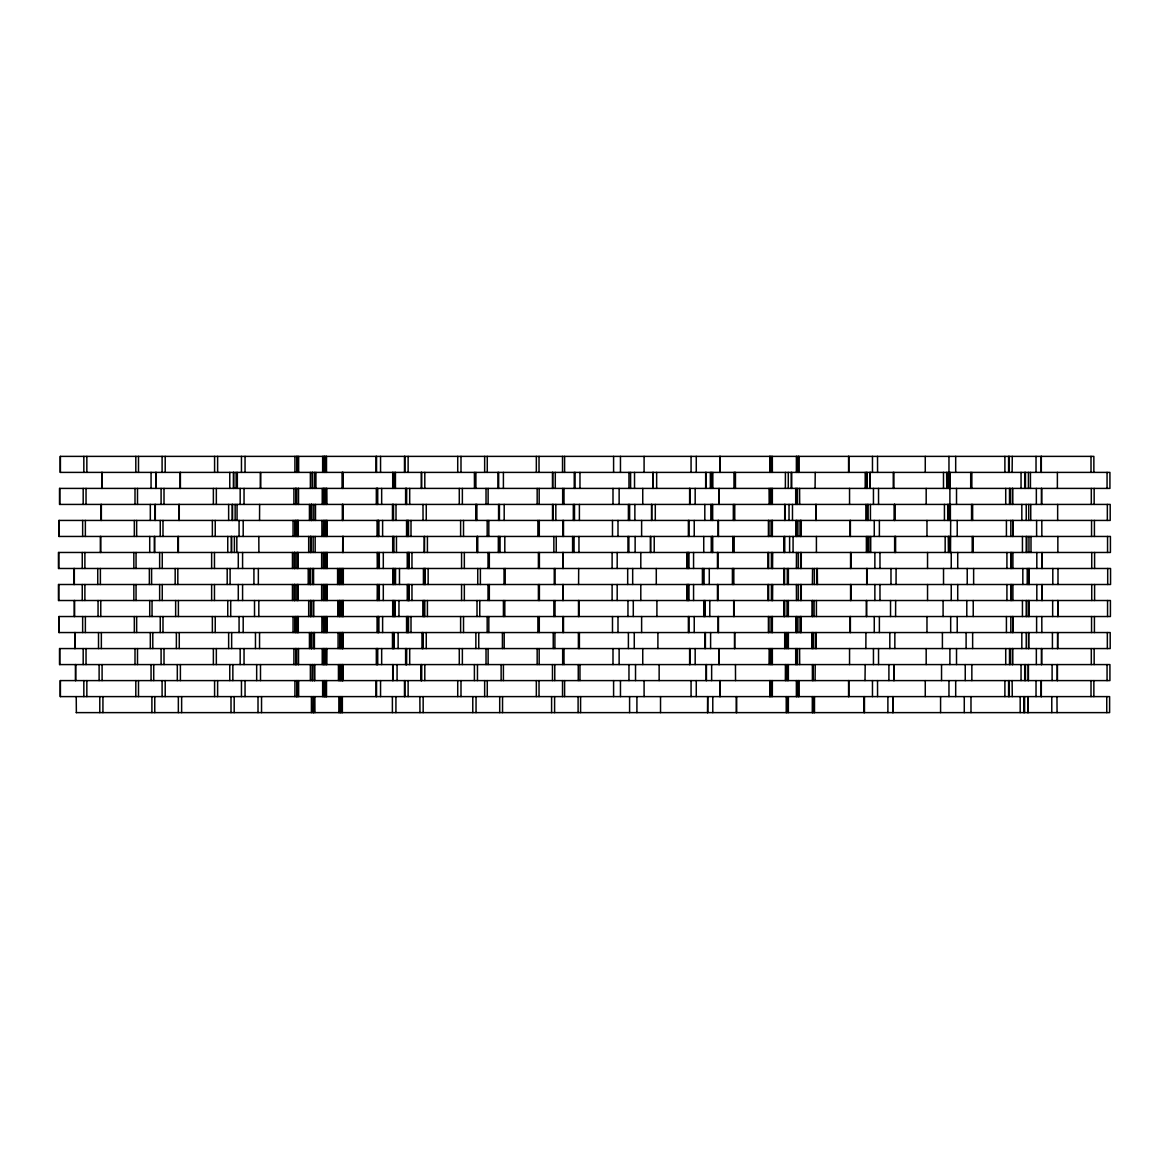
<?xml version="1.0" encoding="UTF-8"?>
<svg xmlns="http://www.w3.org/2000/svg" width="1169" height="1169" viewBox="0 0 1169 1169"><rect width="100%" height="100%" fill="white"/><g stroke="black" fill="none" stroke-linecap="round" stroke-linejoin="round"><path stroke-width="1.5" d="M76.233 712.622L1109.615 712.622L1109.615 696.607L60.247 696.607L60.247 680.592L1109.922 680.592L1109.922 664.577L59.517 664.577L59.517 648.561L1110.199 648.561L1110.199 632.546L58.888 632.546L58.888 616.531L1110.418 616.531L1110.418 600.515L58.45 600.515L58.45 584.5L1110.55 584.5L1110.55 568.485L58.45 568.485L58.45 552.469L1110.418 552.469L1110.418 536.454L58.888 536.454L58.888 520.439L1110.199 520.439L1110.199 504.423L59.517 504.423L59.517 488.408L1109.922 488.408L1109.922 472.393L60.247 472.393L60.247 456.378L1093.863 456.378L1093.863 472.393M1107.554 536.454L1107.554 552.469M1107.701 568.485L1107.701 584.5M1107.554 600.515L1107.554 616.531M1107.335 504.423L1107.335 520.439M1107.335 632.546L1107.335 648.561M1107.058 472.393L1107.058 488.408M1107.058 664.577L1107.058 680.592M1106.751 696.607L1106.751 712.622M1094.418 520.439L1094.418 536.454M1094.593 552.469L1094.593 568.485M1094.593 584.5L1094.593 600.515M1094.418 616.531L1094.418 632.546M1094.155 488.408L1094.155 504.423M1094.155 648.561L1094.155 664.577M1093.863 680.592L1093.863 696.607M1091.729 552.469L1091.729 568.485M1091.729 584.5L1091.729 600.515M1091.554 520.439L1091.554 536.454M1091.554 616.531L1091.554 632.546M1091.305 488.408L1091.305 504.423M1091.305 648.561L1091.305 664.577M1091.013 456.378L1091.013 472.393M1091.013 680.592L1091.013 696.607M1057.857 536.454L1057.857 552.469M1058.003 568.485L1057.989 584.5M1057.857 600.515L1057.857 616.531M1057.653 504.423L1057.653 520.439M1057.843 600.515L1057.843 616.531M1057.375 472.393L1057.375 488.408M1057.375 664.577L1057.375 680.592M1057.302 664.577L1057.302 680.592M1056.966 696.607L1057.068 712.622M1052.801 568.485L1052.801 584.5M1052.655 600.515L1052.655 616.531M1052.421 632.546L1052.421 648.561M1052.115 664.577L1052.115 680.592M1051.779 696.607L1051.779 712.622M1041.798 520.439L1041.857 536.454M1041.798 616.531L1041.857 632.546M1041.608 488.408L1041.608 504.423M1041.608 648.561L1041.608 664.577M1041.316 456.378L1041.316 472.393M1041.535 488.408L1041.535 504.423M1041.535 648.561L1041.535 664.577M1041.316 680.592L1041.316 696.607M1041.214 456.378L1041.214 472.393M1041.214 680.592L1041.214 696.607M1036.815 552.469L1036.815 568.485M1036.815 584.5L1036.815 600.515M1036.611 520.439L1036.611 536.454M1036.611 616.531L1036.611 632.546M1036.348 488.408L1036.348 504.423M1036.348 648.561L1036.348 664.577M1036.026 456.378L1036.026 472.393M1036.026 680.592L1036.026 696.607M1031 536.454L1031 552.469M1030.751 504.423L1030.751 520.439M1030.444 472.393L1030.444 488.408M1029.129 568.485L1029.129 584.5M1028.968 536.454L1028.968 552.469M1028.91 568.485L1028.91 584.5M1028.968 600.515L1028.968 616.531M1028.72 504.423L1028.72 520.439M1028.764 600.515L1028.764 616.531M1028.72 632.546L1028.72 648.561M1028.413 472.393L1028.413 488.408M1028.515 632.546L1028.515 648.561M1028.413 664.577L1028.413 680.592M1028.223 664.577L1028.223 680.592M1028.062 696.607L1028.062 712.622M1027.887 696.607L1027.887 712.622M1027.23 568.485L1027.23 584.5M1026.85 536.454L1026.85 552.469M1026.85 600.515L1026.85 616.531M1026.236 504.423L1026.236 520.439M1026.221 536.454L1026.221 552.469M1026.221 600.515L1026.221 616.531M1026.236 632.546L1026.236 648.561M1025.461 472.393L1025.461 488.408M1025.461 664.577L1025.461 680.592M1024.716 472.393L1024.716 488.408M1024.716 664.577L1024.716 680.592M1024.599 696.607L1024.599 712.622M1023.781 696.607L1023.781 712.622M1022.831 568.485L1022.831 584.5M1022.437 536.454L1022.437 552.469M1022.437 600.515L1022.437 616.531M1021.823 504.423L1021.823 520.439M1021.823 632.546L1021.823 648.561M1021.048 472.393L1021.048 488.408M1021.048 664.577L1021.048 680.592M1020.186 696.607L1020.186 712.622M1012.895 520.439L1012.895 536.454M1012.909 552.469L1012.909 568.485M1012.909 584.5L1012.909 600.515M1012.895 616.531L1012.895 632.546M1012.617 488.408L1012.617 504.423M1012.719 520.439L1012.719 536.454M1012.719 616.531L1012.719 632.546M1012.617 648.561L1012.617 664.577M1012.442 488.408L1012.442 504.423M1012.442 648.561L1012.442 664.577M1012.281 456.378L1012.12 472.393M1012.12 680.592L1012.281 696.607M1011.331 552.469L1011.331 568.485M1011.331 584.5L1011.331 600.515M1010.82 520.439L1010.82 536.454M1010.805 552.469L1010.805 568.485M1010.805 584.5L1010.805 600.515M1010.82 616.531L1010.82 632.546M1010.118 488.408L1010.118 504.423M1010.118 648.561L1010.118 664.577M1009.505 488.408L1009.505 504.423M1009.505 648.561L1009.505 664.577M1009.285 456.378L1009.285 472.393M1009.285 680.592L1009.285 696.607M1008.599 456.378L1008.599 472.393M1008.599 680.592L1008.599 696.607M1006.918 552.469L1006.918 568.485M1006.918 584.5L1006.918 600.515M1006.421 520.439L1006.421 536.454M1006.421 616.531L1006.421 632.546M1005.72 488.408L1005.72 504.423M1005.72 648.561L1005.72 664.577M1004.887 456.378L1004.887 472.393M1004.887 680.592L1004.887 696.607M973.631 568.485L973.631 584.5M973.236 536.454L973.236 552.469M973.236 600.515L973.236 616.531M972.637 504.423L972.637 520.439M972.637 632.546L972.637 648.561M972.213 536.454L972.213 552.469M971.848 472.393L971.848 488.408M971.848 664.577L971.848 680.592M971.556 504.423L971.556 520.439M970.986 696.607L970.986 712.622M970.708 472.393L970.708 488.408M967.231 568.485L967.231 584.5M966.792 600.515L966.792 616.531M966.105 632.546L966.105 648.561M965.243 664.577L965.243 680.592M964.279 696.607L964.279 712.622M957.718 552.469L957.718 568.485M957.718 584.5L957.718 600.515M957.221 520.439L957.221 536.454M957.221 616.531L957.221 632.546M956.52 488.408L956.52 504.423M956.52 648.561L956.52 664.577M955.687 456.378L955.687 472.393M955.687 680.592L955.687 696.607M951.245 552.469L951.245 568.485M951.245 584.5L951.245 600.515M950.675 520.439L950.514 552.469M950.675 616.531L950.675 632.546M950.382 504.423L950.382 520.439M950.207 472.393L950.207 488.408M949.9 488.408L949.9 504.423M949.842 536.454L949.842 552.469M949.9 648.561L949.9 664.577M949.535 472.393L949.535 488.408M949.696 504.423L949.696 520.439M948.965 456.378L948.965 472.393M948.965 680.592L948.965 696.607M948.585 536.454L948.585 552.469L948.424 536.454M948.307 504.423L948.307 520.439M948.147 472.393L948.147 488.408M947.708 504.423L947.723 520.439M946.627 472.393L946.773 488.408M945.166 536.454L945.166 552.469M944.435 504.423L944.435 520.439M943.485 472.393L943.485 488.408M943.529 568.485L943.529 584.5M943.091 600.515L943.091 616.531M942.404 632.546L942.404 648.561M941.542 664.577L941.542 680.592M940.577 696.607L940.577 712.622M927.543 552.469L927.543 568.485M927.543 584.5L927.543 600.515M926.973 520.439L926.973 536.454M926.973 616.531L926.973 632.546M926.184 488.408L926.184 504.423M926.184 648.561L926.184 664.577M925.264 456.378L925.264 472.393M925.264 680.592L925.264 696.607M896.097 568.485L896.053 584.5M895.586 536.454L895.586 552.469M895.644 600.515L895.586 616.531M895.22 536.454L895.22 552.469M894.84 504.423L894.84 520.439M894.84 632.546L894.84 648.561M894.504 504.423L894.504 520.439M894.636 536.454L894.636 552.469M894.358 504.423L894.358 520.439M893.905 472.393L893.905 488.408M893.262 472.393L893.262 488.408M892.984 696.607L892.984 712.622M892.868 696.607L892.868 712.622M890.983 568.485L890.983 584.5M890.53 600.515L890.53 616.531M889.814 632.546L889.814 648.561M888.908 664.577L888.908 680.592M887.885 696.607L887.885 712.622M879.965 552.469L879.994 568.485M879.965 584.5L879.994 600.515M879.38 520.439L879.38 536.454M879.38 616.531L879.38 632.546M878.533 488.408L878.547 504.423M878.533 648.561L878.547 664.577M877.524 456.378L877.568 472.393M877.524 680.592L877.568 696.607M874.865 552.469L874.865 568.485M874.865 584.5L874.865 600.515M874.266 520.439L874.266 536.454M874.266 616.531L874.266 632.546M873.448 488.408L873.448 504.423M873.448 648.561L873.448 664.577M872.469 456.378L872.469 472.393M872.469 680.592L872.469 696.607M870.715 536.454L870.715 552.469M870.437 504.423L870.437 520.439M870.247 472.393L870.247 488.408M870.087 472.393L870.087 488.408M868.962 536.454L868.962 552.469M868.143 504.423L868.143 520.439M867.749 536.454L867.749 552.469M867.223 504.423L867.223 520.439M867.106 472.393L867.106 488.408M867.091 568.485L867.091 584.5M866.711 568.485L866.711 584.5M866.565 472.393L866.565 488.408M866.638 600.515L866.638 616.531M866.375 536.454L866.375 552.469M866.375 600.515L866.375 616.531M865.864 504.423L865.864 520.439M865.922 632.546L865.864 648.561M865.206 472.393L865.206 488.408M865.206 664.577L865.002 680.592M864.461 696.607L864.461 712.622M863.993 696.607L863.993 712.622M850.974 552.469L850.974 568.485M850.974 584.5L850.974 600.515M850.374 520.439L850.374 536.454M850.579 552.469L850.579 568.485M850.579 584.5L850.579 600.515M850.374 616.531L850.374 632.546M850.155 520.439L850.155 536.454M850.155 616.531L850.155 632.546M849.542 488.408L849.556 504.423M849.556 648.561L849.542 664.577M848.855 456.378L848.855 472.393M848.855 680.592L848.855 696.607M848.577 456.378L848.577 472.393M848.577 680.592L848.577 696.607M817.306 568.485L817.452 584.5M816.736 568.485L816.736 584.5M816.415 536.454L816.415 552.469M816.415 600.515L816.415 616.531M816.108 504.423L816.108 520.439M816.108 632.546L816.108 648.561M815.889 504.423L815.889 520.439M815.889 632.546L815.889 648.561M815.231 472.393L815.071 488.408M815.231 664.577L815.071 680.592M814.34 568.485L814.34 584.5M814.501 696.607L814.501 712.622M814.092 600.515L814.092 616.531M813.916 696.607L813.916 712.622M813.712 632.546L813.712 648.561M813.215 664.577L813.215 680.592M812.674 696.607L812.674 712.622M812.572 568.485L812.397 584.5M812.411 600.515L812.382 616.531M812.411 632.546L812.382 648.561M812.382 664.577L812.397 680.592M812.397 696.607L812.367 712.622M812.338 600.515L812.338 616.531M811.944 632.546L811.944 648.561M801.262 520.439L801.262 536.454M801.276 552.469L801.276 568.485M801.276 584.5L801.276 600.515M801.262 616.531L801.262 632.546M800.604 520.439L800.604 536.454M800.604 552.469L800.604 568.485M800.604 584.5L800.604 600.515M800.604 616.531L800.604 632.546M800.181 520.439L800.181 536.454M800.181 616.531L800.181 632.546M799.581 488.408L799.669 504.423M799.581 648.561L799.669 664.577M798.88 456.378L798.88 472.393M798.88 680.592L798.88 696.607M798.559 456.378L798.559 472.393M798.559 680.592L798.559 696.607M798.222 552.469L798.222 568.485M798.222 584.5L798.222 600.515M797.916 520.439L797.916 536.454M797.916 616.531L797.916 632.546M797.463 488.408L797.463 504.423M797.463 648.561L797.463 664.577M796.937 456.378L796.937 472.393M796.937 680.592L796.937 696.607M796.381 456.378L796.367 472.393M796.381 488.408L796.367 504.423M796.396 520.439L796.367 536.454M796.469 552.469L796.396 568.485M796.396 584.5L796.469 600.515M796.367 616.531L796.396 632.546M796.367 648.561L796.381 664.577M796.367 680.592L796.381 696.607M796.147 520.439L796.147 536.454M796.147 616.531L796.147 632.546M795.709 488.408L795.709 504.423M795.709 648.561L795.709 664.577M793.079 536.454L793.079 552.469M792.48 504.423L792.48 520.439M791.734 472.393L791.734 488.408M791.179 472.393L791.179 488.408M789.616 536.454L789.616 552.469M789.031 504.423L789.031 520.439M788.286 472.393L788.286 488.408M788.388 568.485L788.374 584.5M788.388 600.515L788.33 616.531M788.374 632.546L788.359 648.561M788.374 664.577L788.359 680.592M788.374 696.607L788.344 712.622M787.935 632.546L787.935 648.561M787.292 568.485L787.292 584.5M787.453 664.577L787.453 680.592M787.029 600.515L787.029 616.531M786.898 696.607L786.898 712.622M786.62 632.546L786.62 648.561M786.094 664.577L786.094 680.592M786.226 696.607L786.226 712.622M785.422 472.393L785.363 488.408M785.422 664.577L785.363 680.592M785.013 504.423L785.013 520.439M785.013 632.546L785.013 648.561M784.706 504.423L784.706 520.439M784.735 536.454L784.735 552.469M784.735 600.515L784.735 616.531M784.706 632.546L784.706 648.561M784.56 568.485L784.56 584.5M783.917 568.485L783.917 584.5M783.785 568.485L783.785 584.5M772.461 568.485L772.461 552.469L772.344 568.485M772.461 600.515L772.461 584.5L772.344 600.515M772.329 456.378L772.358 472.393M772.358 488.408L772.344 504.423M772.373 520.439L772.344 536.454M772.373 616.531L772.344 632.546M772.344 648.561L772.358 664.577M772.358 680.592L772.329 696.607M772.139 520.439L772.139 536.454M772.139 616.531L772.139 632.546M771.701 488.408L771.701 504.423M771.701 648.561L771.701 664.577M771.394 552.469L771.394 568.485M771.394 584.5L771.394 600.515M771.175 456.378L771.175 472.393M771.058 520.439L771.058 536.454M771.058 616.531L771.058 632.546M771.175 680.592L771.175 696.607M770.576 488.408L770.576 504.423M770.576 648.561L770.576 664.577M770.006 456.378L770.006 472.393M770.006 680.592L770.006 696.607M769.83 456.378L769.83 472.393M769.83 680.592L769.83 696.607M769.07 488.408L769.173 504.423M769.173 648.561L769.07 664.577M768.851 520.439L768.851 536.454M768.851 616.531L768.851 632.546M768.617 552.469L768.617 568.485M768.617 584.5L768.617 600.515M768.413 520.439L768.413 536.454M768.413 616.531L768.413 632.546M767.945 552.469L767.945 568.485M767.945 584.5L767.945 600.515M736.675 696.607L736.675 712.622M736.265 696.607L736.265 712.622M735.462 472.393L735.462 488.408M735.462 664.577L735.535 680.592M734.687 472.393L734.687 488.408M734.746 504.423L734.746 520.439M734.746 632.546L734.746 648.561M734.497 632.546L734.497 648.561M734.044 472.393L734.044 488.408M734.176 536.454L734.176 552.469M734.176 600.515L734.176 616.531M733.825 568.485L733.825 584.5M733.694 600.515L733.694 616.531M733.328 504.423L733.328 520.439M733.168 568.485L733.168 584.5M732.758 536.454L732.758 552.469M732.408 568.485L732.408 584.5M720.162 456.378L720.162 472.393M720.162 680.592L720.162 696.607M719.87 456.378L719.87 472.393M719.87 680.592L719.87 696.607M718.453 520.439L718.453 536.454M718.453 616.531L718.453 632.546M718.131 520.439L718.131 536.454M718.131 616.531L718.131 632.546M717.985 552.469L717.985 568.485M717.985 584.5L717.985 600.515M717.459 552.469L717.459 568.485M717.459 584.5L717.459 600.515M712.827 472.393L712.827 488.408M712.783 696.607L712.783 712.622M712.666 504.423L712.666 520.439M712.535 536.454L712.535 552.469M712.418 536.454L712.418 552.469M712.009 504.423L712.009 520.439M711.643 664.577L711.643 680.592M711.483 472.393L711.483 488.408M711.263 536.454L711.263 552.469M710.854 504.423L710.854 520.439M710.606 632.546L710.606 648.561M710.343 472.393L710.343 488.408M709.788 600.515L709.788 616.531M709.276 568.485L709.276 584.5M706.427 664.577L706.427 680.592M706.164 472.393L706.164 488.408M706.164 664.577L706.164 680.592M705.667 472.393L705.667 488.408M705.389 632.546L705.389 648.561M705.097 600.515L705.097 616.531M704.805 504.423L704.805 520.439M704.805 632.546L704.805 648.561M704.586 600.515L704.586 616.531M704.074 568.485L704.074 584.5M703.738 536.454L703.738 552.469M703.738 600.515L703.738 616.531M703.051 568.485L703.051 584.5M702.408 568.485L702.408 584.5M696.271 456.378L696.271 472.393M696.271 680.592L696.271 696.607M695.175 488.408L695.175 504.423M695.175 648.561L695.175 664.577M694.24 520.439L694.24 536.454M694.24 616.531L694.24 632.546M693.568 552.469L693.568 568.485M693.568 584.5L693.568 600.515M691.069 456.378L691.069 472.393M691.069 680.592L691.069 696.607M689.958 488.408L689.958 504.423M689.958 648.561L689.958 664.577M689.622 488.408L689.622 504.423M689.622 648.561L689.622 664.577M689.023 520.439L689.023 536.454M689.023 616.531L689.023 632.546M688.877 552.469L688.877 568.485M688.877 584.5L688.877 600.515M688.38 520.439L688.38 536.454M688.351 552.469L688.351 568.485M688.351 584.5L688.351 600.515M688.38 616.531L688.38 632.546M687.504 552.469L687.504 568.485M687.504 584.5L687.504 600.515M686.817 552.469L686.817 568.485M686.817 584.5L686.817 600.515M660.529 696.607L660.529 712.622M659.141 664.577L659.141 680.592M657.899 632.546L657.899 648.561M656.905 600.515L656.905 616.531M656.657 472.393L656.657 488.408M656.291 568.485L656.291 584.5M655.298 504.423L655.298 520.439M654.231 536.454L654.231 552.469M653.135 472.393L653.135 488.408M652.945 472.393L652.945 488.408M651.776 504.423L651.776 520.439M651.528 504.423L651.528 520.439M650.695 536.454L650.695 552.469M650.402 536.454L650.402 552.469M644.09 456.378L644.09 472.393M644.09 680.592L644.09 696.607M642.745 488.408L642.745 504.423M642.745 648.561L642.745 664.577M641.62 520.439L641.62 536.454M641.62 616.531L641.62 632.546M640.802 552.469L640.802 568.485M640.802 584.5L640.802 600.515M636.915 696.607L636.915 712.622M635.527 664.577L635.527 680.592M635.132 536.454L635.132 552.469M634.869 504.423L634.869 520.439M634.533 472.393L634.533 488.408M634.27 632.546L634.27 648.561M633.291 600.515L633.291 616.531M632.677 568.485L632.677 584.5M630.602 472.393L630.602 488.408M629.623 504.423L629.623 520.439M629.594 696.607L629.594 712.622M628.966 472.393L628.966 488.408M628.864 536.454L628.864 552.469M628.966 664.577L628.966 680.592M628.396 504.423L628.396 520.439M628.396 632.546L628.396 648.561M627.958 536.454L627.958 552.469M627.958 600.515L627.958 616.531M627.68 568.485L627.68 584.5M620.461 456.378L620.461 472.393M620.461 680.592L620.461 696.607M619.132 488.408L619.132 504.423M619.132 648.561L619.132 664.577M617.992 520.439L617.992 536.454M617.992 616.531L617.992 632.546M617.188 552.469L617.188 568.485M617.188 584.5L617.188 600.515M613.593 456.378L613.593 472.393M613.593 680.592L613.593 696.607M612.994 488.408L612.994 504.423M612.994 648.561L612.994 664.577M612.483 520.439L612.483 536.454M612.483 616.531L612.483 632.546M612.118 552.469L612.118 568.485M612.118 584.5L612.118 600.515M580.584 696.607L580.584 712.622M579.97 472.393L579.97 488.408M579.97 664.577L579.97 680.592M579.4 504.423L579.4 520.439M579.4 632.546L579.4 648.561M578.962 536.454L578.962 552.469M578.962 600.515L578.962 616.531M578.684 568.485L578.582 584.5M578.509 600.515L578.509 616.531M578.392 632.546L578.392 648.561M578.26 664.577L578.26 680.592M578.1 696.607L578.1 712.622M575.075 472.393L575.075 488.408M574.505 504.423L574.505 520.439M574.242 472.393L574.242 488.408M574.067 536.454L574.067 552.469M573.321 504.423L573.321 520.439M572.591 536.454L572.591 552.469M564.598 456.378L564.598 472.393M564.598 680.592L564.598 696.607M563.999 488.408L563.999 504.423M563.999 648.561L563.999 664.577M563.487 520.439L563.487 536.454M563.487 616.531L563.487 632.546M563.122 552.469L563.122 568.485M563.122 584.5L563.122 600.515M562.786 520.439L562.786 536.454M562.888 552.469L562.888 568.485M562.888 584.5L562.888 600.515M562.786 616.531L562.786 632.546M562.523 456.378L562.523 472.393M562.669 488.408L562.669 504.423M562.669 648.561L562.669 664.577M562.523 680.592L562.523 696.607M556.254 536.454L556.254 552.469M555.83 504.423L555.83 520.439M555.29 472.393L555.29 488.408M555.085 568.485L555.085 584.5M555.012 600.515L555.012 616.531M554.895 632.546L554.895 648.561M554.764 664.577L554.764 680.592M554.603 696.607L554.603 712.622M554.252 568.485L554.252 584.5M553.858 536.454L553.858 552.469M553.858 600.515L553.858 616.531M553.244 504.423L553.244 520.439M553.244 632.546L553.244 648.561M552.805 472.393L552.805 488.408M552.528 504.423L552.528 520.439M552.469 472.393L552.469 488.408M552.469 664.577L552.469 680.592M551.593 696.607L551.593 712.622M539.391 552.469L539.391 568.485M539.391 584.5L539.391 600.515M539.172 488.408L539.172 504.423M539.289 520.439L539.289 536.454M539.289 616.531L539.289 632.546M539.172 648.561L539.172 664.577M539.026 456.378L539.026 472.393M539.026 680.592L539.026 696.607M538.398 552.469L538.398 568.485M538.398 584.5L538.398 600.515M537.886 520.439L537.886 536.454M537.886 616.531L537.886 632.546M537.17 488.408L537.17 504.423M537.17 648.561L537.17 664.577M536.337 456.378L536.337 472.393M536.337 680.592L536.337 696.607M505.198 568.485L505.198 584.5M504.803 536.454L504.803 552.469M504.803 600.515L504.803 616.531M504.19 504.423L504.19 520.439M504.044 568.485L504.044 584.5M504.19 632.546L504.19 648.561M503.401 472.393L503.401 488.408M503.415 600.515L503.415 616.531M503.401 664.577L503.401 680.592M502.407 632.546L502.407 648.561M502.538 696.607L502.538 712.622M501.136 664.577L501.136 680.592M500.054 536.454L500.054 552.469M499.704 696.607L499.704 712.622M499.426 504.423L499.426 520.439M499.061 536.454L499.061 552.469M498.652 472.393L498.652 488.408M498.578 504.423L498.578 520.439M498.33 536.454L498.33 552.469M497.965 472.393L497.965 488.408M489.329 552.469L489.329 568.485M489.329 584.5L489.329 600.515M488.817 520.439L488.817 536.454M488.817 616.531L488.817 632.546M488.116 488.408L488.116 504.423M488.014 552.469L488.014 568.485M488.014 584.5L488.014 600.515M488.116 648.561L488.116 664.577M487.268 456.378L487.268 472.393M487.268 680.592L487.268 696.607M487.181 520.439L487.181 536.454M487.181 616.531L487.181 632.546M486.026 488.408L486.026 504.423M486.026 648.561L486.026 664.577M484.653 456.378L484.653 472.393M484.653 680.592L484.653 696.607M480.386 568.485L480.386 584.5M479.758 600.515L479.758 616.531M478.749 632.546L478.749 648.561M477.741 568.485L477.741 584.5M477.668 536.454L477.668 552.469M477.332 536.454L477.332 552.469M477.463 664.577L477.463 680.592M477.01 536.454L477.01 552.469M477.01 600.515L477.01 616.531M476.894 504.423L476.894 520.439M476.075 504.423L476.075 520.439M476.046 696.607L476.046 712.622M475.9 472.393L475.9 488.408M475.856 504.423L475.856 520.439M475.856 632.546L475.856 648.561M474.395 472.393L474.468 488.408M474.395 664.577L474.395 680.592M472.773 696.607L472.773 712.622M464.341 552.469L464.341 568.485M464.341 584.5L464.341 600.515M463.523 520.439L463.523 536.454M463.523 616.531L463.523 632.546M462.369 488.408L462.369 504.423M462.369 648.561L462.369 664.577M461.565 552.469L461.565 568.485M461.565 584.5L461.565 600.515M460.995 456.378L460.995 472.393M460.995 680.592L460.995 696.607M460.615 520.439L460.615 536.454M460.615 616.531L460.615 632.546M459.285 488.408L459.285 504.423M459.285 648.561L459.285 664.577M457.722 456.378L457.722 472.393M457.722 680.592L457.722 696.607M428.146 568.485L428.146 584.5M427.416 536.454L427.416 552.469M427.416 600.515L427.416 616.531M426.261 504.423L426.261 520.439M426.261 632.546L426.261 648.561M425.224 568.485L425.224 584.5M424.931 568.485L425.034 584.5M424.8 472.393L424.8 488.408M424.785 600.515L424.785 616.531M424.8 664.577L424.8 680.592M424.566 536.454L424.508 552.469M424.245 536.454L424.201 552.469M424.303 568.485L424.303 584.5M424.245 600.515L424.201 616.531M423.675 600.515L423.675 616.531M423.426 568.485L423.426 584.5M422.988 504.423L423.046 520.439M423.046 632.546L423.046 648.561M423.163 696.607L423.163 712.622M422.915 600.515L422.915 616.531M422.652 632.546L422.652 648.561M422.082 632.546L422.082 648.561M421.585 472.393L421.585 488.408M421.585 664.577L421.585 680.592M421.381 472.393L421.381 488.408M421.381 664.577L421.366 680.592M421.03 664.577L421.03 680.592M419.861 696.607L419.963 712.622M411.97 552.469L411.97 568.485M411.97 584.5L411.97 600.515M411.006 520.439L411.006 536.454M411.006 616.531L411.006 632.546M409.691 488.408L409.691 504.423M409.691 648.561L409.691 664.577M409.121 552.469L409.121 568.485M409.121 584.5L409.121 600.515M408.536 520.439L408.536 536.454M408.536 616.531L408.536 632.546M408.127 456.378L408.127 472.393M408.098 552.469L408.098 568.485M408.098 584.5L408.098 600.515M408.127 680.592L408.127 696.607M407.806 520.439L407.835 536.454M407.835 616.531L407.806 632.546M407.265 520.439L407.265 536.454M407.25 552.469L407.25 568.485M407.25 584.5L407.25 600.515M407.265 616.531L407.265 632.546M406.564 520.439L406.564 536.454M406.564 616.531L406.564 632.546M406.096 488.408L406.096 504.423M406.096 648.561L406.096 664.577M405.614 488.408L405.614 504.423M405.614 648.561L405.614 664.577M404.912 456.378L404.912 472.393M404.912 680.592L404.912 696.607M404.489 456.378L404.489 472.393M404.489 680.592L404.489 696.607M399.477 568.485L399.477 584.5M398.965 600.515L398.965 616.531M398.132 632.546L398.132 648.561M397.08 664.577L397.08 680.592M396.466 536.454L396.466 552.469M396.013 504.423L396.013 520.439M395.926 696.607L395.926 712.622M395.443 472.393L395.443 488.408M395.575 568.485L395.487 584.5M394.844 472.393L394.844 488.408M394.172 568.485L394.172 584.5M394.143 632.546L394.143 648.561M393.924 536.454L393.924 552.469M393.924 600.515L393.924 616.531M393.529 504.423L393.529 520.439M393.529 632.546L393.529 648.561M393.339 568.485L393.339 584.5M393.047 472.393L393.047 488.408M393.208 536.454L393.208 552.469M393.208 600.515L393.208 616.531M393.091 664.577L393.091 680.592M392.989 504.423L392.989 520.439M392.828 568.485L392.828 584.5M392.989 632.546L392.989 648.561M392.711 472.393L392.711 488.408M392.696 536.454L392.696 552.469M392.696 600.515L392.696 616.531M392.711 664.577L392.711 680.592M392.477 504.423L392.477 520.439M392.477 632.546L392.477 648.561M392.389 696.607L392.389 712.622M383.3 552.469L383.3 568.485M383.3 584.5L383.3 600.515M382.614 520.439L382.614 536.454M382.614 616.531L382.614 632.546M381.664 488.408L381.664 504.423M381.664 648.561L381.664 664.577M380.553 456.378L380.553 472.393M380.553 680.592L380.553 696.607M379.311 552.469L379.311 568.485M379.311 584.5L379.311 600.515M378.624 520.439L378.624 536.454M378.624 616.531L378.624 632.546M378.522 520.439L378.522 536.454M378.522 616.531L378.522 632.546M378.055 552.469L378.055 568.485M378.055 584.5L378.055 600.515M377.675 488.408L377.675 504.423M377.733 520.439L377.733 536.454M377.733 616.531L377.733 632.546M377.675 648.561L377.675 664.577M377.295 488.408L377.295 504.423M377.192 552.469L377.28 568.485M377.28 584.5L377.192 600.515M377.295 648.561L377.295 664.577M377.09 520.439L377.09 536.454M377.09 616.531L377.09 632.546M376.842 488.408L376.842 504.423M376.842 648.561L376.842 664.577M376.55 456.378L376.535 472.393M376.535 680.592L376.55 696.607M376.33 488.408L376.33 504.423M376.33 648.561L376.33 664.577M376.023 456.378L376.023 472.393M376.023 680.592L376.023 696.607M343.306 568.485L343.306 584.5M343.175 536.454L343.175 552.469M343.175 600.515L343.175 616.531M343.028 472.393L343.028 488.408M343.043 504.423L342.941 520.439M343.028 536.454L343.028 552.469M343.028 600.515L343.028 616.531M343.043 632.546L342.941 648.561M343.028 664.577L343.028 680.592M342.663 472.393L342.663 488.408M342.649 504.423L342.649 520.439M342.765 536.454L342.649 552.469M342.575 568.485L342.795 584.5M342.765 600.515L342.649 616.531M342.649 632.546L342.649 648.561M342.663 664.577L342.663 680.592M342.429 504.423L342.429 520.439M342.429 632.546L342.429 648.561M342.356 696.607L342.356 712.622M342.152 472.393L342.152 488.408M342.152 664.577L342.152 680.592M341.947 664.577L341.947 680.592M341.684 632.546L341.684 648.561M341.596 696.607L341.845 712.622M341.465 600.515L341.465 616.531M341.333 568.485L341.333 584.5M340.807 664.577L340.807 680.592M340.544 632.546L340.544 648.561M340.515 696.607L340.5 712.622M340.194 568.485L340.194 584.5M340.325 600.515L340.325 616.531M340.091 664.577L340.091 680.592M340.004 696.607L340.004 712.622M339.711 632.546L339.711 648.561M339.726 664.577L339.726 680.592M339.419 600.515L339.419 616.531M339.273 600.515L339.273 616.531M338.864 696.607L338.864 712.622M338.44 664.577L338.44 680.592M338.075 632.546L338.075 648.561M337.768 600.515L337.768 616.531M337.593 568.485L337.593 584.5M327.232 552.469L327.232 568.485M327.232 584.5L327.232 600.515M327.057 520.439L327.057 536.454M327.057 616.531L327.057 632.546M326.809 488.408L326.809 504.423M326.809 648.561L326.809 664.577M326.502 456.378L326.502 472.393M326.546 520.439L326.546 536.454M326.721 552.469L326.662 568.485M326.662 584.5L326.721 600.515M326.546 616.531L326.546 632.546M326.502 680.592L326.502 696.607M326.283 488.408L326.399 504.423M326.399 648.561L326.283 664.577M326.093 472.393L326.093 456.378L325.873 472.393M326.093 696.607L326.093 680.592L325.873 696.607M325.8 488.408L325.8 504.423M325.8 648.561L325.8 664.577M325.552 520.439L325.552 536.454M325.552 616.531L325.552 632.546M325.377 552.469L325.377 568.485M325.377 584.5L325.377 600.515M324.953 456.378L324.953 472.393M324.953 680.592L324.953 696.607M324.661 488.408L324.661 504.423M324.661 648.561L324.661 664.577M324.412 520.439L324.412 536.454M324.412 616.531L324.412 632.546M324.281 456.378L324.281 472.393M324.237 552.469L324.237 568.485M324.237 584.5L324.237 600.515M324.281 680.592L324.281 696.607M323.842 456.378L323.842 472.393M323.886 488.408L323.886 504.423M323.886 648.561L323.886 664.577M323.842 680.592L323.842 696.607M323.579 488.408L323.579 504.423M323.55 520.439L323.345 536.454M323.345 616.531L323.55 632.546M323.579 648.561L323.579 664.577M323.302 552.469L323.302 568.485M323.302 584.5L323.302 600.515M322.644 456.378L322.644 472.393M322.644 680.592L322.644 696.607M322.235 488.408L322.235 504.423M322.235 648.561L322.235 664.577M321.899 520.439L321.899 536.454M321.899 616.531L321.899 632.546M321.65 552.469L321.65 568.485M321.65 584.5L321.65 600.515M315.922 472.393L315.922 488.408M315.498 504.423L315.498 520.439M315.162 536.454L315.162 552.469M314.856 696.607L314.943 712.622M314.622 472.393L314.622 488.408M314.622 664.577L314.666 680.592M314.403 632.546L314.403 648.561M314.432 664.577L314.432 680.592M314.052 632.546L314.052 648.561M313.803 504.423L313.803 520.439M313.76 600.515L313.76 616.531M313.803 632.546L313.803 648.561M313.57 568.485L313.57 584.5M313.54 696.607L313.394 712.622M313.146 536.454L313.146 552.469M313.146 600.515L313.146 616.531M313.234 696.607L313.234 712.622M312.737 568.485L312.737 584.5M312.561 472.393L312.561 488.408M312.561 664.577L312.561 680.592M312.225 472.393L312.357 488.408M312.357 664.577L312.225 680.592M311.728 504.423L311.728 520.439M311.728 632.546L311.728 648.561M311.407 504.423L311.407 520.439M311.407 632.546L311.407 648.561M311.422 696.607L311.422 712.622M311.305 504.423L311.305 520.439M311.305 632.546L311.305 648.561M311.086 536.454L311.086 552.469M311.086 600.515L311.086 616.531M310.676 536.454L310.676 552.469M310.676 568.485L310.676 584.5M310.676 600.515L310.676 616.531M310.589 536.454L310.589 552.469M310.589 600.515L310.589 616.531M310.37 472.393L310.37 488.408M310.37 664.577L310.37 680.592M309.434 504.423L309.434 520.439M309.434 632.546L309.434 648.561M308.689 536.454L308.689 552.469M308.689 600.515L308.689 616.531M308.221 568.485L308.221 584.5M298.636 456.378L298.636 472.393M298.519 488.408L298.519 504.423M298.519 648.561L298.519 664.577M298.636 680.592L298.636 696.607M298.285 520.439L298.285 536.454M298.285 616.531L298.285 632.546M298.227 488.408L298.241 504.423M298.124 552.469L298.124 568.485M298.124 584.5L298.124 600.515M298.227 648.561L298.241 664.577M297.89 520.439L297.89 536.454M297.89 616.531L297.89 632.546M297.642 552.469L297.642 568.485M297.642 584.5L297.642 600.515M297.496 520.439L297.496 536.454M297.496 616.531L297.496 632.546M297.043 456.378L297.043 472.393M297.043 680.592L297.043 696.607M296.955 552.469L296.955 568.485M296.955 584.5L296.955 600.515M296.561 520.439L296.561 536.454M296.561 616.531L296.561 632.546M296.166 488.408L296.166 504.423M296.166 648.561L296.166 664.577M295.903 488.408L295.903 504.423M295.903 648.561L295.903 664.577M295.772 488.408L295.772 504.423M295.772 648.561L295.772 664.577M295.421 520.439L295.421 536.454M295.421 616.531L295.421 632.546M294.924 456.378L294.924 472.393M295.056 520.439L294.939 536.454M294.88 552.469L294.88 568.485M294.88 584.5L294.88 600.515M294.939 616.531L295.056 632.546M294.924 680.592L294.924 696.607M294.442 552.469L294.442 568.485M294.442 584.5L294.442 600.515M294.354 552.469L294.354 568.485M294.354 584.5L294.354 600.515M293.916 488.408L293.916 504.423M293.916 648.561L293.916 664.577M293.068 520.439L293.068 536.454M293.068 616.531L293.068 632.546M292.455 552.469L292.455 568.485M292.455 584.5L292.455 600.515M261.535 696.607L261.535 712.622M260.497 664.577L260.497 680.592M259.62 504.423L259.547 520.439M259.547 632.546L259.547 648.561M258.817 536.454L258.89 552.469M258.817 600.515L258.817 616.531M258.349 568.485L258.349 584.5M258.013 696.607L258.013 712.622M256.669 664.577L256.669 680.592M255.47 632.546L255.47 648.561M254.521 600.515L254.521 616.531M253.921 568.485L253.921 584.5M245.052 456.378L245.052 472.393M245.052 680.592L245.052 696.607M244.043 488.408L244.043 504.423M244.043 648.561L244.043 664.577M243.196 520.439L243.196 536.454M243.196 616.531L243.196 632.546M242.582 552.469L242.582 568.485M242.582 584.5L242.582 600.515M241.457 456.378L241.457 472.393M241.457 680.592L241.457 696.607M240.171 488.408L240.171 504.423M240.171 648.561L240.171 664.577M239.075 520.439L239.075 536.454M239.075 616.531L239.075 632.546M238.286 552.469L238.286 568.485M238.286 584.5L238.286 600.515M237.336 472.393L237.336 488.408M237.059 504.423L237.059 520.439M236.825 536.454L236.825 552.469M236.109 472.393L236.109 488.408M235.144 504.423L235.144 520.439M234.399 536.454L234.399 552.469M234.195 696.607L234.195 712.622M233.698 472.393L233.698 488.408M233.449 472.393L233.449 488.408M232.85 664.577L232.85 680.592M232.573 504.423L232.573 520.439M232.222 504.423L232.222 520.439M231.696 536.454L231.696 552.469M231.652 632.546L231.652 648.561M231.257 536.454L231.257 552.469M231.009 696.607L231.009 712.622M230.702 600.515L230.702 616.531M230.103 568.485L230.103 584.5M229.767 472.393L229.767 488.408M229.767 664.577L229.767 680.592M228.642 504.423L228.642 520.439M228.642 632.546L228.642 648.561M227.75 536.454L227.75 552.469M227.75 600.515L227.75 616.531M227.195 568.485L227.195 584.5M217.624 456.378L217.624 472.393M217.624 680.592L217.624 696.607M216.338 488.408L216.338 504.423M216.338 648.561L216.338 664.577M215.242 520.439L215.242 536.454M215.242 616.531L215.242 632.546M214.585 456.378L214.585 472.393M214.585 680.592L214.585 696.607M214.468 552.469L214.468 568.485M214.468 584.5L214.468 600.515M213.372 488.408L213.372 504.423M213.372 648.561L213.372 664.577M212.363 520.439L212.363 536.454M212.363 616.531L212.363 632.546M211.633 552.469L211.633 568.485M211.633 584.5L211.633 600.515M181.633 696.607L181.633 712.622M180.391 472.393L180.391 488.408M180.391 664.577L180.391 680.592M180.158 472.393L180.158 488.408M179.266 504.423L179.266 520.439M179.266 632.546L179.266 648.561M178.915 504.423L178.915 520.439M178.389 536.454L178.389 552.469M178.389 600.515L178.389 616.531M178.346 696.607L178.346 712.622M177.951 536.454L177.951 552.469M177.82 568.485L177.82 584.5M177.308 664.577L177.308 680.592M176.373 632.546L176.373 648.561M175.642 600.515L175.642 616.531M175.175 568.485L175.175 584.5M165.209 456.378L165.209 472.393M165.209 680.592L165.209 696.607M164.011 488.408L164.011 504.423M164.011 648.561L164.011 664.577M162.988 520.439L162.988 536.454M162.988 616.531L162.988 632.546M162.257 552.469L162.257 568.485M162.257 584.5L162.257 600.515M162.096 456.378L162.096 472.393M162.096 680.592L162.096 696.607M161.088 488.408L161.088 504.423M161.088 648.561L161.088 664.577M160.255 520.439L160.255 536.454M160.255 616.531L160.255 632.546M159.642 552.469L159.642 568.485M159.642 584.5L159.642 600.515M156.047 472.393L156.047 488.408M155.857 472.393L155.857 488.408M155.302 504.423L155.302 520.439M155.009 504.423L155.009 520.439M154.703 536.454L154.703 552.469M154.761 696.607L154.761 712.622M154.352 536.454L154.352 552.469M153.724 664.577L153.724 680.592M152.788 632.546L152.788 648.561M152.043 600.515L152.043 616.531M151.897 696.607L151.897 712.622M151.59 568.485L151.59 584.5M151.064 472.393L151.064 488.408M151.064 664.577L151.064 680.592M150.319 504.423L150.319 520.439M150.319 632.546L150.319 648.561M149.72 536.454L149.72 552.469M149.72 600.515L149.72 616.531M149.354 568.485L149.354 584.5M138.497 456.378L138.497 472.393M138.497 680.592L138.497 696.607M137.504 488.408L137.504 504.423M137.504 648.561L137.504 664.577M136.656 520.439L136.656 536.454M136.656 616.531L136.656 632.546M136.057 552.469L136.057 568.485M136.057 584.5L136.057 600.515M135.809 456.378L135.809 472.393M135.809 680.592L135.809 696.607M135.005 488.408L135.005 504.423M135.005 648.561L135.005 664.577M134.333 520.439L134.333 536.454M134.333 616.531L134.333 632.546M133.836 552.469L133.836 568.485M133.836 584.5L133.836 600.515M102.93 696.607L102.93 712.622M102.098 472.393L102.098 488.408M102.098 664.577L102.098 680.592M101.864 472.393L101.864 488.408M101.352 504.423L101.352 520.439M101.352 632.546L101.352 648.561M101.016 504.423L101.016 520.439M100.768 536.454L100.768 552.469M100.768 600.515L100.768 616.531M100.344 536.454L100.344 552.469M100.388 568.485L100.388 584.5M99.789 696.607L99.789 712.622M99.117 664.577L99.117 680.592M98.517 632.546L98.517 648.561M98.05 600.515L98.05 616.531M97.743 568.485L97.743 584.5M86.842 456.378L86.842 472.393M86.842 680.592L86.842 696.607M86.038 488.408L86.038 504.423M86.038 648.561L86.038 664.577M85.366 520.439L85.366 536.454M85.366 616.531L85.366 632.546M84.884 552.469L84.884 568.485M84.884 584.5L84.884 600.515M83.832 456.378L83.832 472.393M83.832 680.592L83.832 696.607M83.189 488.408L83.189 504.423M83.189 648.561L83.189 664.577M82.648 520.439L82.648 536.454M82.648 616.531L82.648 632.546M82.254 552.469L82.254 568.485M82.254 584.5L82.254 600.515M76.233 696.607L76.365 712.622M75.693 664.577L75.693 680.592M75.474 664.577L75.474 680.592M75.094 632.546L75.094 648.561M74.787 632.546L74.787 648.561M74.611 600.515L74.611 616.531M74.319 568.485L74.319 584.5M74.246 600.515L74.246 616.531M73.91 568.485L73.91 584.5M60.408 456.378L60.408 472.393M60.408 680.592L60.408 696.607M59.765 488.408L59.765 504.423M59.765 648.561L59.765 664.577M59.21 520.439L59.21 536.454M59.21 616.531L59.21 632.546M58.815 552.469L58.815 568.485M58.815 584.5L58.815 600.515M1057.653 648.561L1057.653 632.546L1057.609 648.561M1042.047 568.485L1042.047 552.469L1042.003 568.485M1042.047 600.515L1042.047 584.5L1042.003 600.515M894.007 680.592L894.007 664.577L893.905 680.592M784.151 552.469L784.151 536.454L784.092 552.469M784.151 616.531L784.151 600.515L784.092 616.531M719.11 504.423L719.11 488.408L719.067 504.423M719.11 664.577L719.11 648.561L719.067 664.577M707.683 712.622L707.683 696.607L707.581 712.622M408.872 568.485L408.872 552.469L408.755 568.485M408.872 600.515L408.872 584.5L408.755 600.515M406.476 504.423L406.476 488.408L406.388 504.423M406.476 664.577L406.476 648.561L406.388 664.577M394.961 616.531L394.961 600.515L394.932 616.531M339.229 584.5L339.229 568.485L339.142 584.5M310.209 584.5L310.209 568.485L310.136 584.5M296.911 472.393L296.911 456.378L296.751 472.393M296.911 696.607L296.911 680.592L296.751 696.607M260.526 488.408L260.526 472.393L260.497 488.408"/></g></svg>
